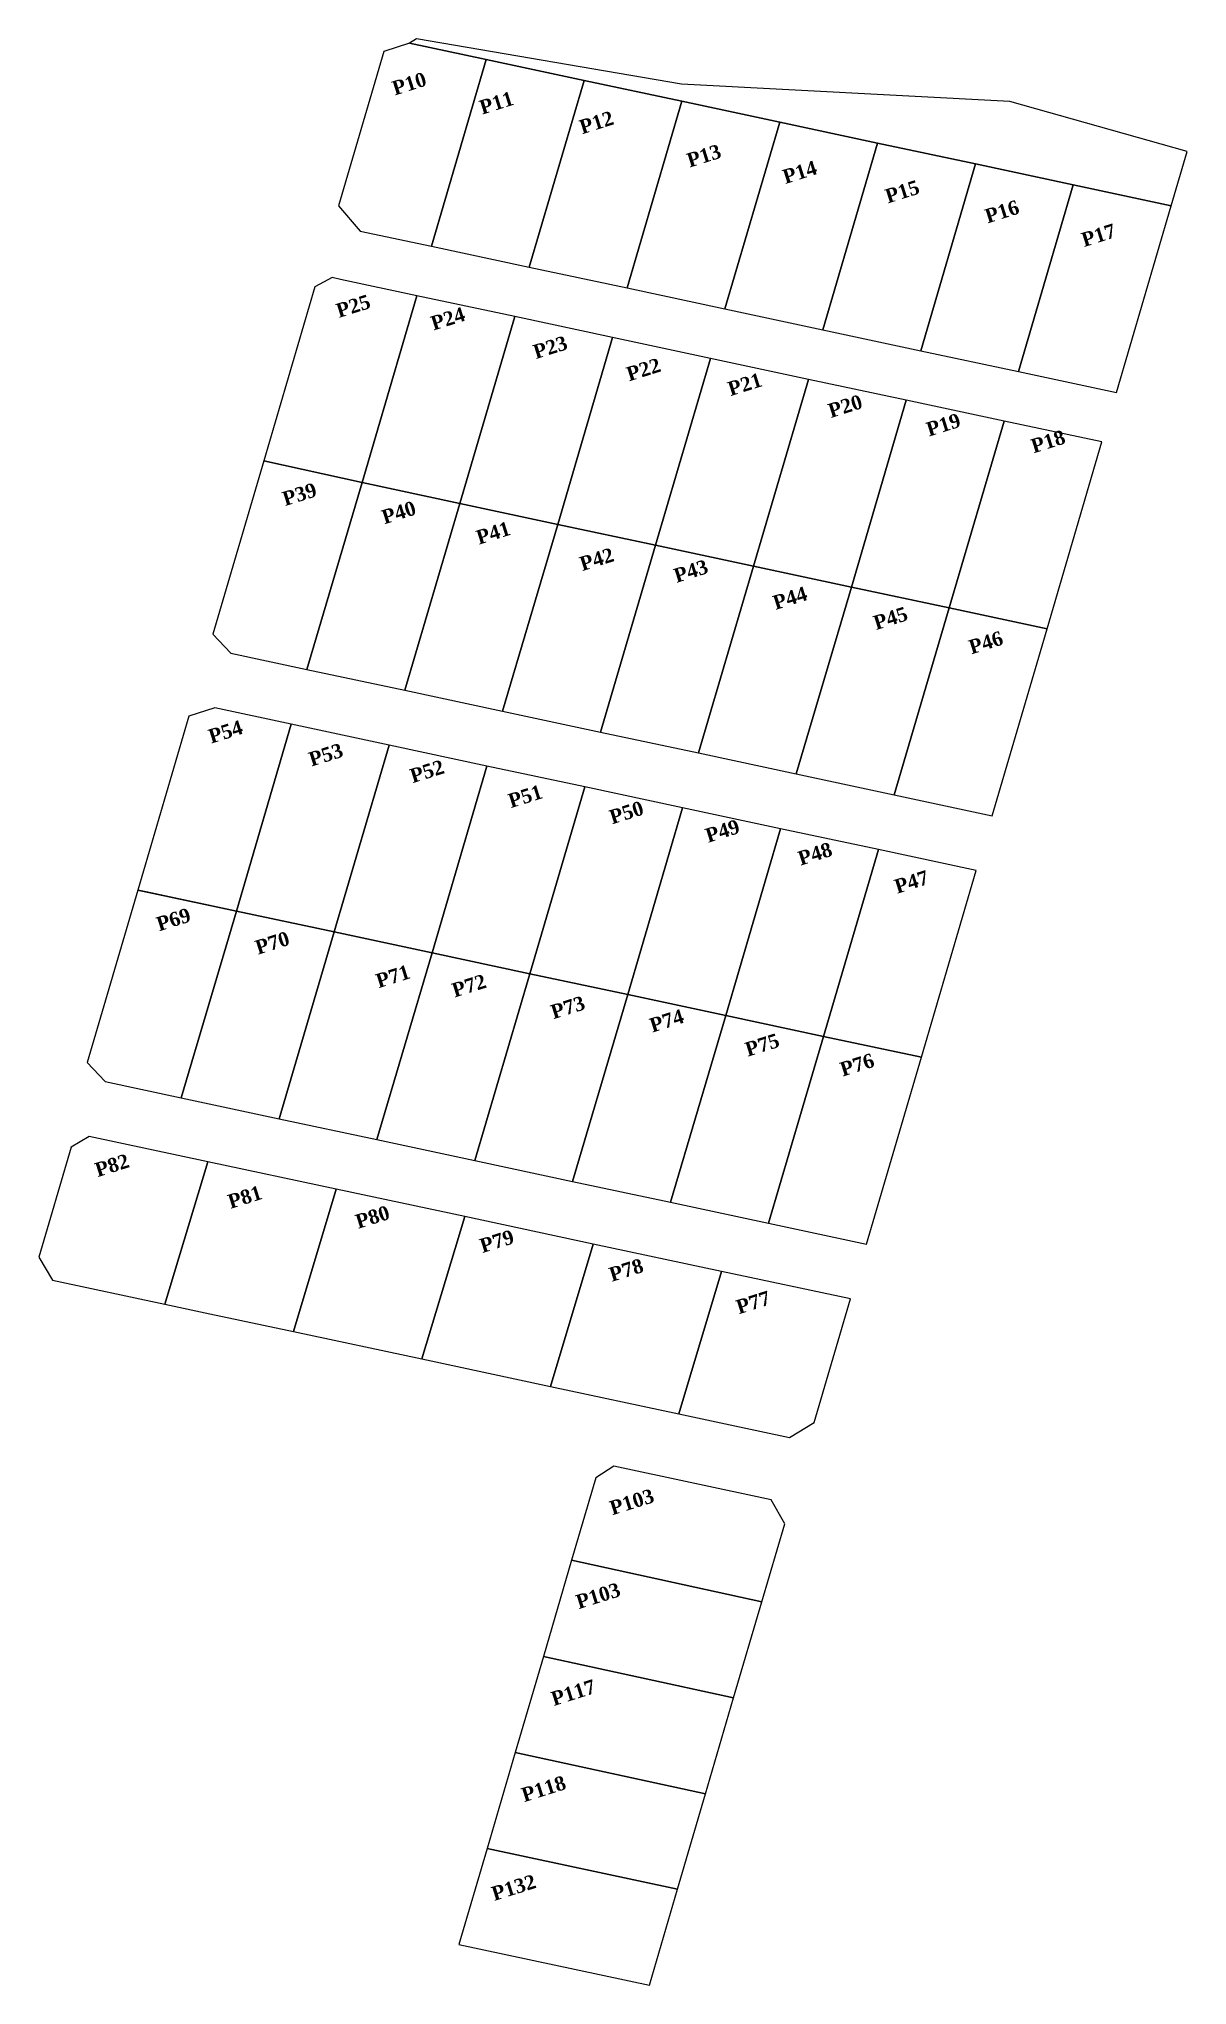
# Model space of a CAD drawing. Header units: metres. Extents: x 337543 to 337718, y 729257 to 729554.
import ezdxf

# ---------------------------------------------------------------- set-up
doc = ezdxf.new("R2010")
doc.units = ezdxf.units.M
doc.header["$LTSCALE"] = 1.016
doc.header["$MEASUREMENT"] = 0
doc.layers.add('Parcel_ID', color=7, linetype='Continuous')
doc.layers.add('Parcels', color=2, linetype='Continuous')
doc.styles.get("Standard").update_dxf_attribs({"font": 'timesbd.ttf', "height": 1.2})

msp = doc.modelspace()

# ---------------------------------------------------------------- linework, layer by layer
at = {"layer": 'Parcels'}
for points in [[(337611.17, 729550.65), (337599.52, 729553.14), (337595.59, 729551.89), (337588.7, 729528.39), (337592.01, 729524.53), (337602.84, 729522.22)], [(337690.92, 729544.23), (337640.95, 729546.89), (337600.59, 729553.78), (337599.52, 729553.14), (337611.17, 729550.65), (337626.08, 729547.47), (337640.98, 729544.29), (337655.88, 729541.11), (337670.79, 729537.93), (337685.69, 729534.74), (337700.59, 729531.56), (337715.5, 729528.38), (337717.92, 729536.63)], [(337626.08, 729547.47), (337611.17, 729550.65), (337602.84, 729522.22), (337617.74, 729519.04)], [(337640.98, 729544.29), (337626.08, 729547.47), (337617.74, 729519.04), (337632.64, 729515.86)], [(337655.88, 729541.11), (337640.98, 729544.29), (337632.64, 729515.86), (337647.54, 729512.67)], [(337670.79, 729537.93), (337655.88, 729541.11), (337647.54, 729512.67), (337662.45, 729509.49)], [(337685.69, 729534.74), (337670.79, 729537.93), (337662.45, 729509.49), (337677.35, 729506.31)], [(337700.59, 729531.56), (337685.69, 729534.74), (337677.35, 729506.31), (337692.25, 729503.13)], [(337715.5, 729528.38), (337700.59, 729531.56), (337692.25, 729503.13), (337707.16, 729499.95)], [(337600.62, 729514.68), (337588.98, 729517.17), (337587.72, 729517.44), (337585.07, 729516.02), (337577.3, 729489.53), (337592.28, 729486.23)], [(337615.53, 729511.5), (337600.62, 729514.68), (337592.28, 729486.23), (337607.18, 729483.05)], [(337630.43, 729508.32), (337615.53, 729511.5), (337607.18, 729483.05), (337622.09, 729479.87)], [(337645.33, 729505.14), (337630.43, 729508.32), (337622.09, 729479.87), (337636.99, 729476.69)], [(337660.24, 729501.95), (337645.33, 729505.14), (337636.99, 729476.69), (337651.89, 729473.5)], [(337675.14, 729498.77), (337660.24, 729501.95), (337651.89, 729473.5), (337666.79, 729470.32)], [(337690.04, 729495.59), (337675.14, 729498.77), (337666.79, 729470.32), (337681.7, 729467.14)], [(337704.95, 729492.41), (337690.04, 729495.59), (337681.7, 729467.14), (337696.6, 729463.96)], [(337592.28, 729486.23), (337577.3, 729489.53), (337569.57, 729463.15), (337572.29, 729460.27), (337583.87, 729457.79)], [(337607.18, 729483.05), (337592.28, 729486.23), (337583.87, 729457.79), (337598.78, 729454.61)], [(337622.09, 729479.87), (337607.18, 729483.05), (337598.78, 729454.61), (337613.68, 729451.43)], [(337636.99, 729476.69), (337622.09, 729479.87), (337613.68, 729451.43), (337628.58, 729448.25)], [(337651.89, 729473.5), (337636.99, 729476.69), (337628.58, 729448.25), (337643.49, 729445.07)], [(337666.79, 729470.32), (337651.89, 729473.5), (337643.49, 729445.07), (337658.39, 729441.89)], [(337681.7, 729467.14), (337666.79, 729470.32), (337658.39, 729441.89), (337673.29, 729438.7)], [(337696.6, 729463.96), (337681.7, 729467.14), (337673.29, 729438.7), (337688.26, 729435.51)], [(337581.49, 729449.44), (337569.85, 729451.92), (337565.9, 729450.66), (337558.14, 729424.19), (337573.14, 729420.99)], [(337596.39, 729446.26), (337581.49, 729449.44), (337573.14, 729420.99), (337588.05, 729417.81)], [(337611.29, 729443.07), (337596.39, 729446.26), (337588.05, 729417.81), (337602.95, 729414.62)], [(337626.2, 729439.89), (337611.29, 729443.07), (337602.95, 729414.62), (337617.85, 729411.44)], [(337641.1, 729436.71), (337626.2, 729439.89), (337617.85, 729411.44), (337632.76, 729408.26)], [(337656, 729433.53), (337641.1, 729436.71), (337632.76, 729408.26), (337647.66, 729405.08)], [(337670.91, 729430.35), (337656, 729433.53), (337647.66, 729405.08), (337662.56, 729401.9)], [(337685.81, 729427.17), (337670.91, 729430.35), (337662.56, 729401.9), (337677.46, 729398.72)], [(337573.14, 729420.99), (337559.39, 729423.92), (337558.14, 729424.19), (337550.43, 729397.91), (337553.16, 729395.02), (337564.74, 729392.55)], [(337588.05, 729417.81), (337573.14, 729420.99), (337564.74, 729392.55), (337579.64, 729389.37)], [(337579.64, 729389.37), (337594.54, 729386.19), (337602.95, 729414.62), (337588.05, 729417.81)], [(337617.85, 729411.44), (337602.95, 729414.62), (337594.54, 729386.19), (337609.45, 729383.01)], [(337632.76, 729408.26), (337617.85, 729411.44), (337617.85, 729411.44), (337609.45, 729383.01), (337624.35, 729379.82)], [(337647.66, 729405.08), (337632.76, 729408.26), (337624.35, 729379.82), (337639.25, 729376.64)], [(337662.56, 729401.9), (337647.66, 729405.08), (337639.25, 729376.64), (337654.16, 729373.46)], [(337677.46, 729398.72), (337662.56, 729401.9), (337654.16, 729373.46), (337669.12, 729370.27)], [(337568.77, 729382.83), (337550.71, 729386.68), (337547.99, 729385.06), (337543.07, 729368.3), (337545.16, 729364.79), (337562.26, 729361.14)], [(337588.34, 729378.65), (337568.77, 729382.83), (337562.26, 729361.14), (337569.11, 729359.68), (337581.83, 729356.96)], [(337607.91, 729374.47), (337588.34, 729378.65), (337581.83, 729356.96), (337601.4, 729352.79)], [(337627.47, 729370.29), (337607.91, 729374.47), (337601.4, 729352.79), (337620.97, 729348.61)], [(337647.03, 729366.12), (337627.47, 729370.29), (337620.97, 729348.61), (337640.54, 729344.43)], [(337666.67, 729361.92), (337647.03, 729366.12), (337640.54, 729344.43), (337648.33, 729342.77), (337657.37, 729340.84), (337661.15, 729343.09)], [(337656.64, 729327.71), (337654.58, 729331.35), (337630.63, 729336.46), (337627.88, 729334.7), (337624.19, 729322.14), (337653.15, 729315.83)], [(337653.15, 729315.83), (337624.19, 729322.14), (337619.9, 729307.51), (337648.86, 729301.21)], [(337648.86, 729301.21), (337619.9, 729307.51), (337615.61, 729292.89), (337644.58, 729286.59)], [(337644.58, 729286.59), (337615.61, 729292.89), (337611.32, 729278.27), (337640.32, 729272.08)], [(337640.32, 729272.08), (337611.32, 729278.27), (337607.04, 729263.64), (337636.03, 729257.45)]]:
    msp.add_lwpolyline(points, close=True, dxfattribs=at)
msp.add_lwpolyline([(337602.95, 729414.62), (337588.05, 729417.81), (337579.64, 729389.37), (337594.54, 729386.19), (337602.95, 729414.62)], dxfattribs=at)
msp.add_lwpolyline([(337602.95, 729414.62), (337588.05, 729417.81), (337579.64, 729389.37), (337594.54, 729386.19), (337602.95, 729414.62)], dxfattribs=at)

# ---------------------------------------------------------------- texts
at = {"layer": 'Parcel_ID', "color": 7, "linetype": 'Continuous', "char_height": 1.5368, "width": 24.8827, "attachment_point": 1, "rotation": 17.4378}
for s, insert in [('              {\\H1.4x;P10}', (337588.89, 729544.79)), ('              {\\H1.4x;P11}', (337602.18, 729541.87)), ('              {\\H1.4x;P12}', (337617.4, 729538.88)), ('              {\\H1.4x;P13}', (337633.77, 729533.81)), ('              {\\H1.4x;P14}', (337648.36, 729531.31)), ('              {\\H1.4x;P15}', (337663.97, 729528.35)), ('              {\\H1.4x;P16}', (337679.16, 729525.31)), ('              {\\H1.4x;P17}', (337693.86, 729521.71)), ('              {\\H1.4x;P25}', (337580.36, 729510.92)), ('              {\\H1.4x;P24}', (337594.77, 729509)), ('              {\\H1.4x;P23}', (337610.36, 729504.65)), ('              {\\H1.4x;P22}', (337624.57, 729501.26)), ('              {\\H1.4x;P21}', (337640, 729499.01)), ('              {\\H1.4x;P20}', (337655.28, 729495.68)), ('              {\\H1.4x;P19}', (337670.23, 729492.85)), ('              {\\H1.4x;P18}', (337686.17, 729490.3)), ('              {\\H1.4x;P39}', (337572.18, 729482.27)), ('              {\\H1.4x;P40}', (337587.3, 729479.49)), ('              {\\H1.4x;P41}', (337601.69, 729476.39)), ('              {\\H1.4x;P42}', (337617.44, 729472.37)), ('              {\\H1.4x;P43}', (337631.78, 729470.57)), ('              {\\H1.4x;P44}', (337646.87, 729466.46)), ('              {\\H1.4x;P45}', (337662.18, 729463.39)), ('              {\\H1.4x;P46}', (337676.7, 729459.69)), ('              {\\H1.4x;P54}', (337560.91, 729446.1)), ('              {\\H1.4x;P53}', (337576.19, 729442.61)), ('              {\\H1.4x;P52}', (337591.6, 729440.08)), ('              {\\H1.4x;P51}', (337606.56, 729436.28)), ('              {\\H1.4x;P50}', (337621.97, 729433.81)), ('              {\\H1.4x;P49}', (337636.59, 729431)), ('              {\\H1.4x;P48}', (337650.68, 729427.52)), ('              {\\H1.4x;P47}', (337665.38, 729423.24)), ('              {\\H1.4x;P69}', (337552.99, 729417.52)), ('              {\\H1.4x;P70}', (337568.04, 729413.96)), ('              {\\H1.4x;P71}', (337586.41, 729408.86)), ('              {\\H1.4x;P72}', (337597.99, 729407.44)), ('              {\\H1.4x;P73}', (337613.04, 729404.14)), ('              {\\H1.4x;P74}', (337628.09, 729402.1)), ('              {\\H1.4x;P75}', (337642.64, 729398.43)), ('              {\\H1.4x;P76}', (337657.09, 729395.4)), ('              {\\H1.4x;P82}', (337543.63, 729380.09)), ('              {\\H1.4x;P81}', (337563.86, 729375.26)), ('              {\\H1.4x;P80}', (337583.3, 729372.22)), ('              {\\H1.4x;P79}', (337602.23, 729368.53)), ('              {\\H1.4x;P78}', (337621.93, 729364.15)), ('              {\\H1.4x;P77}', (337641.27, 729359.21)), ('              {\\H1.4x;P103}', (337622.01, 729328.61)), ('              {\\H1.4x;P103}', (337616.88, 729314.31)), ('              {\\H1.4x;P117}', (337613.09, 729299.56)), ('              {\\H1.4x;P118}', (337608.58, 729284.92)), ('              {\\H1.4x;P132}', (337604.02, 729269.88))]:
    msp.add_mtext(s, dxfattribs=dict(at, insert=insert))

doc.saveas('drawing.dxf')
